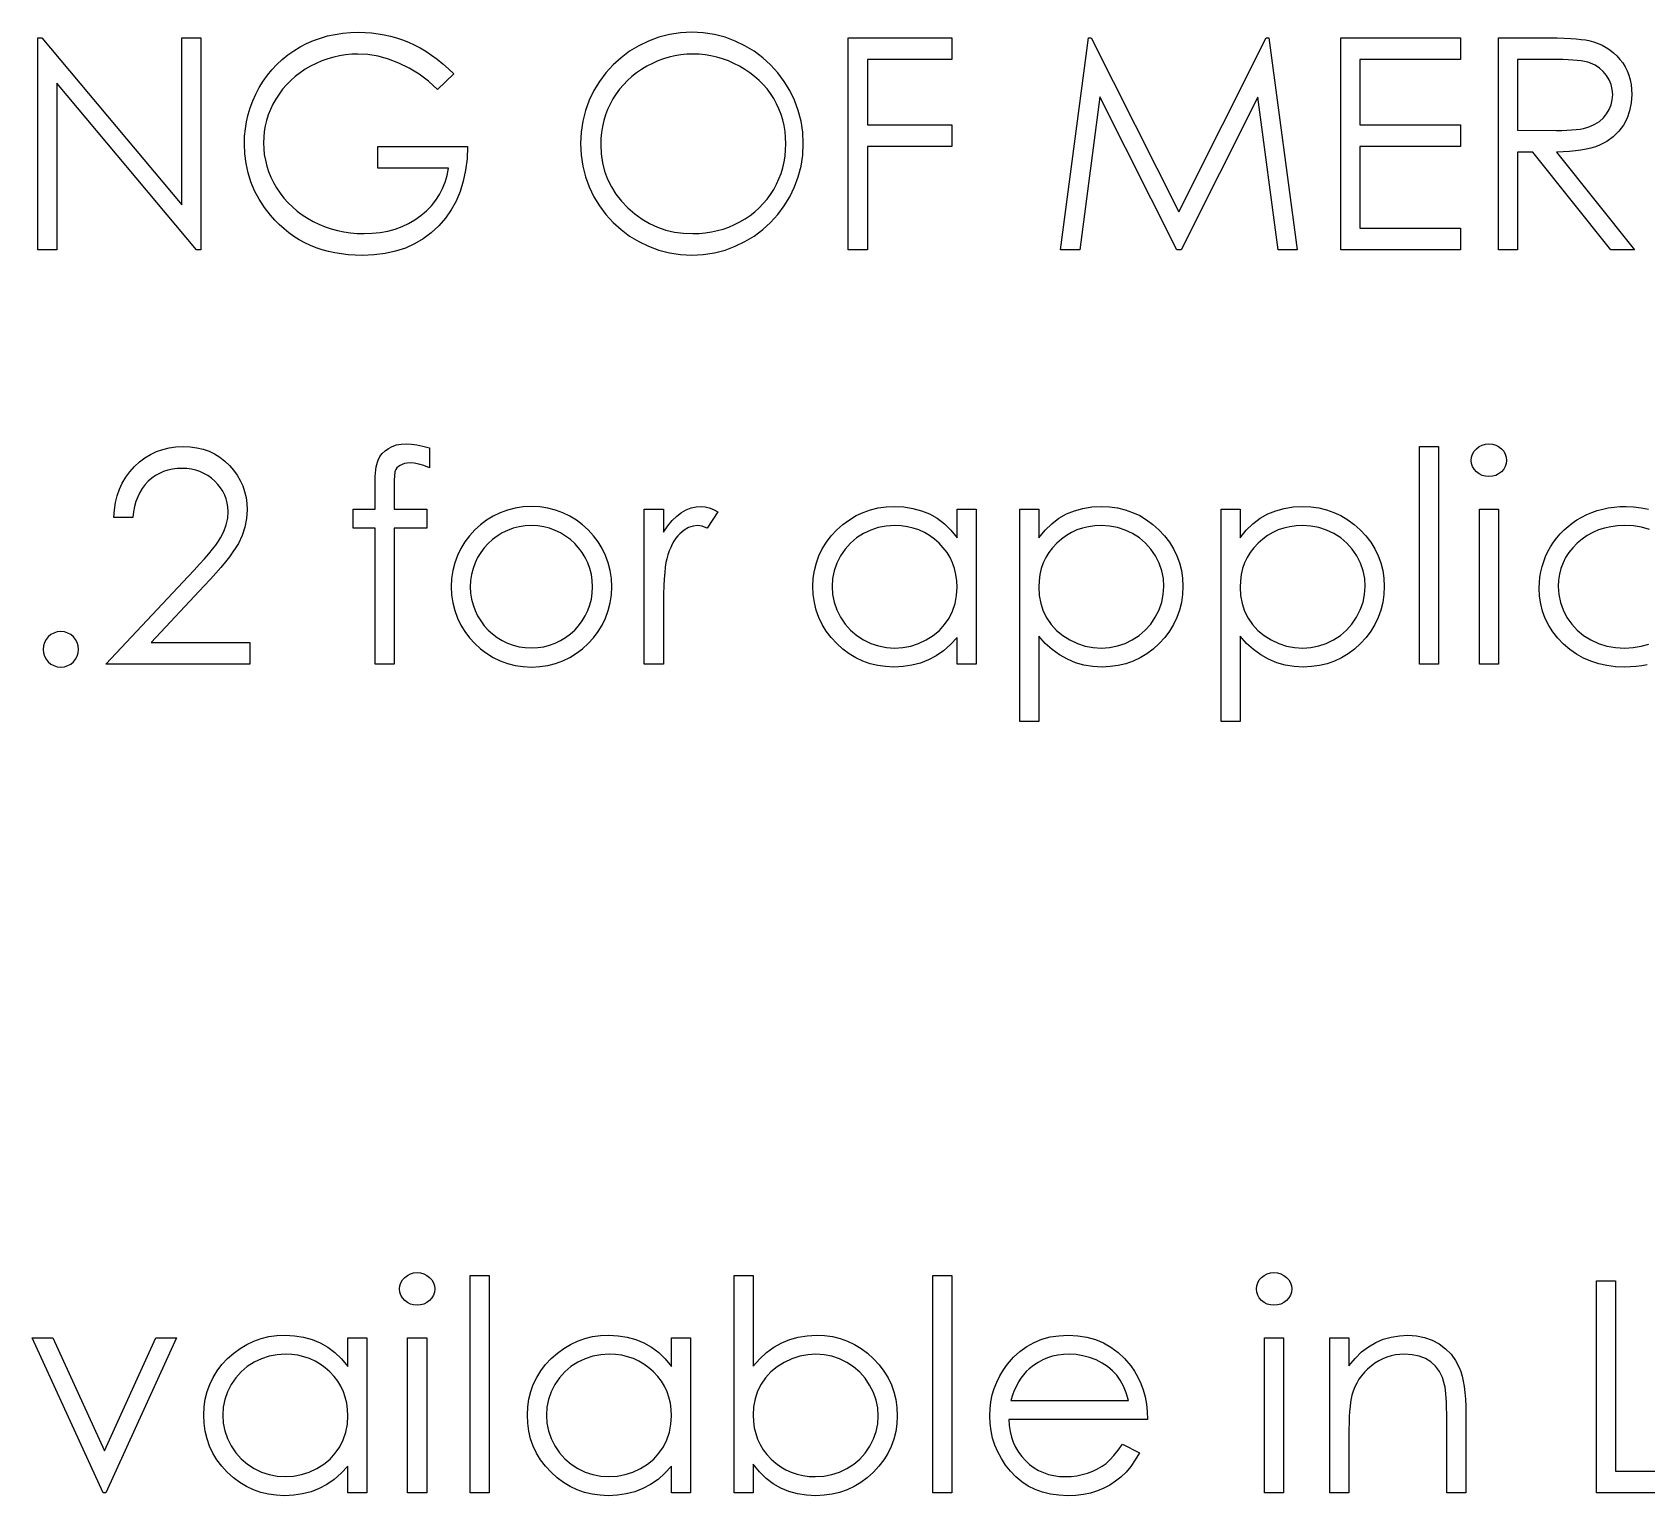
# Model space of a CAD drawing. Header units: millimetres. Extents: x -118 to 176, y -25 to 88.
# Drawn here: x -49.97 to -23.34, y 36.17 to 60.3 of the extents above; entities that cross this region are included whole.
import ezdxf

# ---------------------------------------------------------------- set-up
doc = ezdxf.new("R2010")
doc.units = ezdxf.units.MM

msp = doc.modelspace()

# ---------------------------------------------------------------- linework, layer by layer
at = {"color": 7, "linetype": 'Continuous', "flags": 128}
for points in [[(-49.884, 56.715), (-49.884, 60.215), (-49.884, 60.215), (-49.818, 60.215), (-49.818, 60.215), (-47.506, 57.46), (-47.506, 57.46), (-47.506, 60.215), (-47.506, 60.215), (-47.192, 60.215), (-47.192, 60.215), (-47.192, 56.715), (-47.192, 56.715), (-47.264, 56.715), (-47.264, 56.715), (-49.57, 59.463), (-49.57, 59.463), (-49.57, 56.715), (-49.57, 56.715), (-49.884, 56.715)], [(-43.019, 59.617), (-43.288, 59.362), (-43.288, 59.362), (-43.437, 59.497), (-43.593, 59.614), (-43.756, 59.714), (-43.926, 59.797), (-44.099, 59.862), (-44.268, 59.908), (-44.437, 59.936), (-44.602, 59.945), (-44.602, 59.945), (-44.704, 59.943), (-44.805, 59.933), (-44.904, 59.917), (-45.002, 59.896), (-45.099, 59.867), (-45.195, 59.833), (-45.289, 59.792), (-45.382, 59.745), (-45.472, 59.694), (-45.557, 59.637), (-45.637, 59.576), (-45.711, 59.51), (-45.78, 59.44), (-45.844, 59.365), (-45.903, 59.286), (-45.957, 59.203), (-46.004, 59.117), (-46.046, 59.03), (-46.081, 58.941), (-46.109, 58.851), (-46.131, 58.76), (-46.147, 58.668), (-46.156, 58.575), (-46.16, 58.48), (-46.16, 58.48), (-46.156, 58.383), (-46.147, 58.287), (-46.129, 58.193), (-46.105, 58.099), (-46.075, 58.007), (-46.038, 57.916), (-45.994, 57.826), (-45.943, 57.737), (-45.886, 57.652), (-45.823, 57.571), (-45.756, 57.495), (-45.684, 57.424), (-45.606, 57.357), (-45.523, 57.295), (-45.435, 57.238), (-45.342, 57.185), (-45.245, 57.138), (-45.145, 57.097), (-45.044, 57.062), (-44.94, 57.034), (-44.833, 57.012), (-44.725, 56.996), (-44.614, 56.987), (-44.501, 56.984), (-44.501, 56.984), (-44.365, 56.989), (-44.235, 57.003), (-44.109, 57.026), (-43.989, 57.059), (-43.875, 57.101), (-43.766, 57.152), (-43.662, 57.213), (-43.563, 57.283), (-43.472, 57.361), (-43.391, 57.444), (-43.319, 57.533), (-43.257, 57.627), (-43.205, 57.728), (-43.163, 57.833), (-43.131, 57.944), (-43.109, 58.061), (-43.109, 58.061), (-44.275, 58.061), (-44.275, 58.061), (-44.275, 58.42), (-44.275, 58.42), (-42.795, 58.42), (-42.795, 58.42), (-42.803, 58.219), (-42.826, 58.028), (-42.864, 57.849), (-42.916, 57.68), (-42.982, 57.522), (-43.064, 57.374), (-43.16, 57.237), (-43.27, 57.11), (-43.393, 56.996), (-43.525, 56.898), (-43.667, 56.814), (-43.82, 56.746), (-43.982, 56.693), (-44.154, 56.655), (-44.336, 56.633), (-44.528, 56.625), (-44.528, 56.625), (-44.647, 56.628), (-44.762, 56.635), (-44.873, 56.648), (-44.982, 56.666), (-45.088, 56.689), (-45.19, 56.718), (-45.29, 56.752), (-45.387, 56.79), (-45.48, 56.834), (-45.57, 56.884), (-45.657, 56.937), (-45.741, 56.997), (-45.821, 57.062), (-45.899, 57.132), (-45.973, 57.207), (-46.045, 57.287), (-46.045, 57.287), (-46.145, 57.416), (-46.233, 57.552), (-46.306, 57.691), (-46.367, 57.836), (-46.414, 57.986), (-46.447, 58.141), (-46.467, 58.301), (-46.474, 58.466), (-46.474, 58.466), (-46.471, 58.589), (-46.459, 58.711), (-46.44, 58.83), (-46.413, 58.946), (-46.379, 59.061), (-46.337, 59.173), (-46.287, 59.284), (-46.229, 59.392), (-46.165, 59.497), (-46.095, 59.595), (-46.02, 59.687), (-45.938, 59.774), (-45.851, 59.855), (-45.759, 59.93), (-45.661, 59.999), (-45.557, 60.062), (-45.448, 60.119), (-45.337, 60.168), (-45.221, 60.21), (-45.102, 60.244), (-44.98, 60.27), (-44.854, 60.289), (-44.725, 60.301), (-44.592, 60.304), (-44.592, 60.304), (-44.483, 60.301), (-44.376, 60.294), (-44.271, 60.281), (-44.167, 60.264), (-44.066, 60.24), (-43.965, 60.212), (-43.867, 60.179), (-43.77, 60.141), (-43.674, 60.097), (-43.578, 60.047), (-43.484, 59.991), (-43.39, 59.928), (-43.296, 59.86), (-43.203, 59.785), (-43.111, 59.704), (-43.019, 59.617)], [(-36.512, 60.215), (-34.807, 60.215), (-34.807, 60.215), (-34.807, 59.856), (-34.807, 59.856), (-36.198, 59.856), (-36.198, 59.856), (-36.198, 58.779), (-36.198, 58.779), (-34.807, 58.779), (-34.807, 58.779), (-34.807, 58.42), (-34.807, 58.42), (-36.198, 58.42), (-36.198, 58.42), (-36.198, 56.715), (-36.198, 56.715), (-36.513, 56.715), (-36.513, 56.715), (-36.513, 60.215)], [(-33.013, 56.715), (-32.55, 60.215), (-32.55, 60.215), (-32.506, 60.215), (-32.506, 60.215), (-31.061, 57.343), (-31.061, 57.343), (-29.619, 60.215), (-29.619, 60.215), (-29.574, 60.215), (-29.574, 60.215), (-29.109, 56.715), (-29.109, 56.715), (-29.424, 56.715), (-29.424, 56.715), (-29.759, 59.233), (-29.759, 59.233), (-31.023, 56.715), (-31.023, 56.715), (-31.094, 56.715), (-31.094, 56.715), (-32.362, 59.239), (-32.362, 59.239), (-32.696, 56.715), (-32.696, 56.715), (-33.013, 56.715)], [(-28.391, 60.215), (-26.416, 60.215), (-26.416, 60.215), (-26.416, 59.856), (-26.416, 59.856), (-28.077, 59.856), (-28.077, 59.856), (-28.077, 58.779), (-28.077, 58.779), (-26.416, 58.779), (-26.416, 58.779), (-26.416, 58.42), (-26.416, 58.42), (-28.077, 58.42), (-28.077, 58.42), (-28.077, 57.074), (-28.077, 57.074), (-26.416, 57.074), (-26.416, 57.074), (-26.416, 56.715), (-26.416, 56.715), (-28.391, 56.715), (-28.391, 56.715), (-28.391, 60.215)], [(-25.788, 60.215), (-25.088, 60.215), (-25.088, 60.215), (-24.948, 60.214), (-24.819, 60.212), (-24.702, 60.208), (-24.597, 60.203), (-24.504, 60.196), (-24.422, 60.188), (-24.352, 60.178), (-24.295, 60.167), (-24.295, 60.167), (-24.218, 60.147), (-24.145, 60.121), (-24.076, 60.09), (-24.011, 60.054), (-23.949, 60.013), (-23.891, 59.966), (-23.836, 59.915), (-23.786, 59.858), (-23.739, 59.798), (-23.7, 59.734), (-23.666, 59.666), (-23.639, 59.595), (-23.617, 59.521), (-23.601, 59.444), (-23.592, 59.363), (-23.589, 59.279), (-23.589, 59.279), (-23.598, 59.139), (-23.624, 59.009), (-23.667, 58.887), (-23.728, 58.773), (-23.804, 58.671), (-23.895, 58.582), (-24.002, 58.506), (-24.122, 58.444), (-24.19, 58.418), (-24.263, 58.394), (-24.342, 58.375), (-24.427, 58.359), (-24.519, 58.347), (-24.617, 58.338), (-24.72, 58.332), (-24.83, 58.33), (-24.83, 58.33), (-23.545, 56.715), (-23.545, 56.715), (-23.933, 56.715), (-23.933, 56.715), (-25.219, 58.33), (-25.219, 58.33), (-25.474, 58.33), (-25.474, 58.33), (-25.474, 56.715), (-25.474, 56.715), (-25.788, 56.715), (-25.788, 56.715), (-25.788, 60.215)], [(-39.077, 59.945), (-39.177, 59.943), (-39.275, 59.933), (-39.372, 59.917), (-39.467, 59.896), (-39.561, 59.867), (-39.654, 59.832), (-39.745, 59.792), (-39.836, 59.745), (-39.923, 59.693), (-40.005, 59.636), (-40.082, 59.575), (-40.154, 59.51), (-40.221, 59.44), (-40.285, 59.367), (-40.342, 59.288), (-40.395, 59.206), (-40.442, 59.12), (-40.483, 59.032), (-40.517, 58.941), (-40.545, 58.847), (-40.568, 58.752), (-40.583, 58.654), (-40.593, 58.554), (-40.596, 58.451), (-40.596, 58.451), (-40.589, 58.299), (-40.568, 58.154), (-40.533, 58.015), (-40.484, 57.882), (-40.422, 57.754), (-40.346, 57.633), (-40.255, 57.518), (-40.151, 57.409), (-40.036, 57.309), (-39.916, 57.223), (-39.791, 57.15), (-39.66, 57.09), (-39.522, 57.043), (-39.38, 57.01), (-39.231, 56.99), (-39.077, 56.984), (-39.077, 56.984), (-38.973, 56.987), (-38.872, 56.996), (-38.772, 57.011), (-38.673, 57.033), (-38.577, 57.06), (-38.483, 57.093), (-38.392, 57.133), (-38.301, 57.179), (-38.214, 57.23), (-38.132, 57.285), (-38.056, 57.346), (-37.983, 57.41), (-37.916, 57.479), (-37.854, 57.552), (-37.797, 57.63), (-37.744, 57.713), (-37.697, 57.799), (-37.657, 57.888), (-37.622, 57.978), (-37.594, 58.071), (-37.573, 58.167), (-37.557, 58.264), (-37.547, 58.364), (-37.545, 58.467), (-37.545, 58.467), (-37.547, 58.568), (-37.557, 58.668), (-37.573, 58.765), (-37.594, 58.859), (-37.622, 58.951), (-37.657, 59.04), (-37.697, 59.127), (-37.744, 59.212), (-37.797, 59.293), (-37.854, 59.37), (-37.918, 59.443), (-37.985, 59.512), (-38.058, 59.577), (-38.136, 59.637), (-38.219, 59.693), (-38.307, 59.745), (-38.399, 59.792), (-38.492, 59.832), (-38.586, 59.867), (-38.681, 59.896), (-38.779, 59.917), (-38.877, 59.933), (-38.976, 59.943), (-39.077, 59.945)], [(-25.474, 59.856), (-25.474, 58.689), (-25.474, 58.689), (-24.833, 58.684), (-24.833, 58.684), (-24.743, 58.685), (-24.659, 58.688), (-24.582, 58.693), (-24.509, 58.7), (-24.443, 58.709), (-24.384, 58.72), (-24.33, 58.734), (-24.282, 58.749), (-24.198, 58.787), (-24.123, 58.834), (-24.058, 58.892), (-24.004, 58.958), (-23.96, 59.032), (-23.929, 59.11), (-23.91, 59.193), (-23.904, 59.279), (-23.904, 59.279), (-23.91, 59.363), (-23.929, 59.444), (-23.961, 59.52), (-24.005, 59.593), (-24.06, 59.659), (-24.122, 59.714), (-24.192, 59.76), (-24.271, 59.795), (-24.316, 59.809), (-24.367, 59.821), (-24.425, 59.832), (-24.49, 59.84), (-24.562, 59.847), (-24.64, 59.852), (-24.726, 59.855), (-24.818, 59.856), (-24.818, 59.856), (-25.474, 59.856)], [(-48.314, 52.304), (-48.628, 52.304), (-48.628, 52.304), (-48.619, 52.429), (-48.601, 52.548), (-48.574, 52.661), (-48.536, 52.769), (-48.489, 52.871), (-48.432, 52.968), (-48.366, 53.058), (-48.289, 53.143), (-48.206, 53.22), (-48.117, 53.287), (-48.024, 53.343), (-47.926, 53.389), (-47.823, 53.425), (-47.716, 53.451), (-47.604, 53.466), (-47.486, 53.471), (-47.486, 53.471), (-47.371, 53.466), (-47.261, 53.451), (-47.158, 53.427), (-47.059, 53.394), (-46.966, 53.35), (-46.879, 53.296), (-46.797, 53.234), (-46.722, 53.161), (-46.653, 53.082), (-46.594, 52.999), (-46.543, 52.913), (-46.502, 52.824), (-46.471, 52.731), (-46.447, 52.634), (-46.434, 52.534), (-46.429, 52.43), (-46.429, 52.43), (-46.438, 52.285), (-46.466, 52.144), (-46.511, 52.008), (-46.574, 51.876), (-46.615, 51.809), (-46.664, 51.735), (-46.722, 51.656), (-46.787, 51.572), (-46.862, 51.48), (-46.945, 51.384), (-47.037, 51.283), (-47.137, 51.175), (-47.137, 51.175), (-48.013, 50.24), (-48.013, 50.24), (-46.384, 50.24), (-46.384, 50.24), (-46.384, 49.881), (-46.384, 49.881), (-48.763, 49.881), (-48.763, 49.881), (-47.405, 51.33), (-47.405, 51.33), (-47.306, 51.433), (-47.217, 51.53), (-47.136, 51.62), (-47.064, 51.703), (-47.002, 51.779), (-46.948, 51.848), (-46.904, 51.91), (-46.868, 51.966), (-46.813, 52.071), (-46.774, 52.179), (-46.751, 52.289), (-46.743, 52.402), (-46.743, 52.402), (-46.747, 52.474), (-46.757, 52.543), (-46.774, 52.609), (-46.798, 52.672), (-46.83, 52.734), (-46.867, 52.792), (-46.912, 52.848), (-46.963, 52.902), (-47.02, 52.951), (-47.08, 52.994), (-47.142, 53.03), (-47.208, 53.059), (-47.278, 53.083), (-47.349, 53.099), (-47.424, 53.108), (-47.503, 53.112), (-47.503, 53.112), (-47.585, 53.108), (-47.663, 53.099), (-47.738, 53.082), (-47.81, 53.059), (-47.878, 53.029), (-47.942, 52.993), (-48.003, 52.949), (-48.061, 52.9), (-48.113, 52.844), (-48.16, 52.783), (-48.2, 52.717), (-48.235, 52.645), (-48.264, 52.568), (-48.286, 52.485), (-48.303, 52.398), (-48.314, 52.304)], [(-43.423, 53.45), (-43.423, 53.123), (-43.423, 53.123), (-43.513, 53.158), (-43.595, 53.182), (-43.672, 53.197), (-43.741, 53.202), (-43.741, 53.202), (-43.788, 53.199), (-43.832, 53.192), (-43.87, 53.179), (-43.905, 53.162), (-43.935, 53.141), (-43.958, 53.119), (-43.976, 53.095), (-43.987, 53.07), (-43.991, 53.054), (-43.994, 53.033), (-43.998, 53.007), (-44, 52.975), (-44.002, 52.937), (-44.003, 52.895), (-44.004, 52.847), (-44.004, 52.794), (-44.004, 52.794), (-44.004, 52.439), (-44.004, 52.439), (-43.468, 52.439), (-43.468, 52.439), (-43.468, 52.125), (-43.468, 52.125), (-44.005, 52.125), (-44.005, 52.125), (-44.006, 49.881), (-44.006, 49.881), (-44.32, 49.881), (-44.32, 49.881), (-44.32, 52.125), (-44.32, 52.125), (-44.679, 52.125), (-44.679, 52.125), (-44.679, 52.439), (-44.679, 52.439), (-44.32, 52.439), (-44.32, 52.439), (-44.32, 52.848), (-44.32, 52.848), (-44.32, 52.916), (-44.317, 52.978), (-44.313, 53.036), (-44.308, 53.089), (-44.301, 53.136), (-44.291, 53.179), (-44.282, 53.216), (-44.27, 53.249), (-44.24, 53.306), (-44.202, 53.357), (-44.155, 53.403), (-44.099, 53.442), (-44.035, 53.474), (-43.965, 53.498), (-43.888, 53.511), (-43.806, 53.516), (-43.806, 53.516), (-43.721, 53.512), (-43.63, 53.5), (-43.53, 53.479), (-43.423, 53.45)], [(-27.089, 53.471), (-26.775, 53.471), (-26.775, 53.471), (-26.775, 49.881), (-26.775, 49.881), (-27.089, 49.881), (-27.089, 49.881), (-27.089, 53.471)], [(-25.947, 53.516), (-25.888, 53.511), (-25.834, 53.496), (-25.785, 53.471), (-25.74, 53.437), (-25.702, 53.395), (-25.675, 53.349), (-25.659, 53.299), (-25.654, 53.245), (-25.654, 53.245), (-25.659, 53.193), (-25.675, 53.144), (-25.702, 53.098), (-25.74, 53.057), (-25.785, 53.022), (-25.834, 52.997), (-25.888, 52.982), (-25.947, 52.977), (-25.947, 52.977), (-26.004, 52.982), (-26.057, 52.997), (-26.106, 53.022), (-26.151, 53.057), (-26.188, 53.098), (-26.215, 53.144), (-26.231, 53.193), (-26.237, 53.245), (-26.237, 53.245), (-26.231, 53.299), (-26.215, 53.349), (-26.188, 53.395), (-26.151, 53.437), (-26.106, 53.471), (-26.057, 53.496), (-26.004, 53.511), (-25.947, 53.516)], [(-39.878, 52.439), (-39.564, 52.439), (-39.564, 52.439), (-39.564, 52.062), (-39.564, 52.062), (-39.492, 52.166), (-39.419, 52.255), (-39.344, 52.327), (-39.267, 52.384), (-39.187, 52.428), (-39.106, 52.459), (-39.024, 52.477), (-38.94, 52.484), (-38.94, 52.484), (-38.875, 52.478), (-38.807, 52.462), (-38.738, 52.435), (-38.666, 52.396), (-38.666, 52.396), (-38.839, 52.124), (-38.839, 52.124), (-38.884, 52.144), (-38.926, 52.158), (-38.965, 52.167), (-38.999, 52.17), (-38.999, 52.17), (-39.074, 52.161), (-39.149, 52.136), (-39.221, 52.094), (-39.292, 52.035), (-39.327, 51.999), (-39.359, 51.959), (-39.389, 51.914), (-39.417, 51.864), (-39.443, 51.809), (-39.466, 51.75), (-39.488, 51.687), (-39.508, 51.619), (-39.508, 51.619), (-39.521, 51.558), (-39.532, 51.483), (-39.542, 51.394), (-39.55, 51.29), (-39.556, 51.174), (-39.56, 51.044), (-39.563, 50.899), (-39.564, 50.741), (-39.564, 50.741), (-39.564, 49.881), (-39.564, 49.881), (-39.878, 49.881), (-39.878, 49.881), (-39.878, 52.439)], [(-34.404, 52.439), (-34.404, 49.881), (-34.404, 49.881), (-34.718, 49.881), (-34.718, 49.881), (-34.718, 50.324), (-34.718, 50.324), (-34.826, 50.206), (-34.941, 50.105), (-35.063, 50.021), (-35.19, 49.953), (-35.324, 49.902), (-35.464, 49.866), (-35.61, 49.843), (-35.762, 49.836), (-35.762, 49.836), (-35.898, 49.843), (-36.028, 49.861), (-36.154, 49.891), (-36.274, 49.933), (-36.389, 49.988), (-36.5, 50.054), (-36.605, 50.133), (-36.705, 50.224), (-36.797, 50.324), (-36.876, 50.428), (-36.943, 50.538), (-36.998, 50.654), (-37.041, 50.774), (-37.071, 50.9), (-37.09, 51.031), (-37.096, 51.167), (-37.096, 51.167), (-37.09, 51.3), (-37.071, 51.429), (-37.04, 51.553), (-36.997, 51.672), (-36.942, 51.785), (-36.874, 51.894), (-36.794, 51.999), (-36.702, 52.097), (-36.601, 52.188), (-36.494, 52.266), (-36.384, 52.333), (-36.267, 52.387), (-36.146, 52.43), (-36.02, 52.46), (-35.889, 52.477), (-35.752, 52.484), (-35.752, 52.484), (-35.596, 52.476), (-35.448, 52.453), (-35.307, 52.414), (-35.173, 52.36), (-35.048, 52.289), (-34.929, 52.199), (-34.82, 52.092), (-34.718, 51.966), (-34.718, 51.966), (-34.718, 52.439), (-34.718, 52.439), (-34.404, 52.439)], [(-33.686, 52.439), (-33.371, 52.439), (-33.371, 52.439), (-33.371, 51.966), (-33.371, 51.966), (-33.268, 52.092), (-33.158, 52.199), (-33.041, 52.289), (-32.915, 52.36), (-32.782, 52.414), (-32.642, 52.453), (-32.494, 52.476), (-32.338, 52.484), (-32.338, 52.484), (-32.202, 52.477), (-32.07, 52.46), (-31.944, 52.43), (-31.823, 52.387), (-31.706, 52.333), (-31.596, 52.266), (-31.489, 52.188), (-31.388, 52.097), (-31.295, 51.999), (-31.216, 51.894), (-31.148, 51.785), (-31.092, 51.672), (-31.049, 51.553), (-31.018, 51.429), (-31, 51.3), (-30.993, 51.167), (-30.993, 51.167), (-31, 51.031), (-31.018, 50.9), (-31.048, 50.774), (-31.091, 50.654), (-31.146, 50.538), (-31.213, 50.428), (-31.293, 50.324), (-31.385, 50.224), (-31.485, 50.133), (-31.59, 50.054), (-31.701, 49.988), (-31.816, 49.933), (-31.936, 49.891), (-32.062, 49.861), (-32.193, 49.843), (-32.328, 49.836), (-32.328, 49.836), (-32.48, 49.844), (-32.627, 49.869), (-32.766, 49.908), (-32.9, 49.964), (-33.027, 50.035), (-33.149, 50.123), (-33.263, 50.226), (-33.371, 50.345), (-33.371, 50.345), (-33.371, 48.939), (-33.371, 48.939), (-33.686, 48.939), (-33.686, 48.939), (-33.686, 52.439)], [(-30.365, 52.439), (-30.051, 52.439), (-30.051, 52.439), (-30.051, 51.966), (-30.051, 51.966), (-29.948, 52.092), (-29.838, 52.199), (-29.72, 52.289), (-29.595, 52.36), (-29.461, 52.414), (-29.321, 52.453), (-29.173, 52.476), (-29.018, 52.484), (-29.018, 52.484), (-28.882, 52.477), (-28.75, 52.46), (-28.623, 52.43), (-28.502, 52.387), (-28.386, 52.333), (-28.275, 52.266), (-28.168, 52.188), (-28.068, 52.097), (-27.975, 51.999), (-27.895, 51.894), (-27.827, 51.785), (-27.772, 51.672), (-27.728, 51.553), (-27.697, 51.429), (-27.679, 51.3), (-27.673, 51.167), (-27.673, 51.167), (-27.679, 51.031), (-27.697, 50.9), (-27.727, 50.774), (-27.77, 50.654), (-27.826, 50.538), (-27.893, 50.428), (-27.972, 50.324), (-28.064, 50.224), (-28.164, 50.133), (-28.269, 50.054), (-28.38, 49.988), (-28.495, 49.933), (-28.616, 49.891), (-28.741, 49.861), (-28.872, 49.843), (-29.008, 49.836), (-29.008, 49.836), (-29.16, 49.844), (-29.306, 49.869), (-29.446, 49.908), (-29.58, 49.964), (-29.707, 50.035), (-29.828, 50.123), (-29.942, 50.226), (-30.051, 50.345), (-30.051, 50.345), (-30.051, 48.939), (-30.051, 48.939), (-30.365, 48.939), (-30.365, 48.939), (-30.365, 52.439)], [(-23.336, 49.875), (-23.425, 49.858), (-23.517, 49.846), (-23.612, 49.838), (-23.709, 49.836), (-23.709, 49.836), (-23.858, 49.842), (-24, 49.86), (-24.135, 49.89), (-24.264, 49.931), (-24.387, 49.984), (-24.503, 50.049), (-24.612, 50.127), (-24.715, 50.216), (-24.809, 50.313), (-24.89, 50.416), (-24.959, 50.523), (-25.015, 50.636), (-25.059, 50.755), (-25.09, 50.877), (-25.109, 51.006), (-25.115, 51.139), (-25.115, 51.139), (-25.112, 51.229), (-25.103, 51.319), (-25.089, 51.406), (-25.068, 51.492), (-25.042, 51.576), (-25.01, 51.659), (-24.972, 51.739), (-24.929, 51.818), (-24.88, 51.895), (-24.826, 51.966), (-24.769, 52.034), (-24.706, 52.097), (-24.64, 52.156), (-24.57, 52.211), (-24.494, 52.262), (-24.415, 52.308), (-24.332, 52.349), (-24.246, 52.385), (-24.159, 52.415), (-24.068, 52.44), (-23.976, 52.459), (-23.881, 52.473), (-23.784, 52.481), (-23.683, 52.484), (-23.683, 52.484), (-23.558, 52.479), (-23.434, 52.464), (-23.312, 52.44)], [(-26.102, 52.439), (-25.788, 52.439), (-25.788, 52.439), (-25.788, 49.881), (-25.788, 49.881), (-26.102, 49.881), (-26.102, 49.881), (-26.102, 52.439)], [(-35.748, 52.17), (-35.886, 52.161), (-36.018, 52.137), (-36.144, 52.095), (-36.265, 52.038), (-36.377, 51.966), (-36.477, 51.879), (-36.566, 51.781), (-36.642, 51.668), (-36.703, 51.547), (-36.747, 51.422), (-36.773, 51.295), (-36.782, 51.164), (-36.782, 51.164), (-36.773, 51.033), (-36.747, 50.906), (-36.703, 50.781), (-36.641, 50.659), (-36.564, 50.545), (-36.475, 50.445), (-36.374, 50.358), (-36.262, 50.284), (-36.14, 50.225), (-36.015, 50.184), (-35.885, 50.159), (-35.751, 50.15), (-35.751, 50.15), (-35.615, 50.159), (-35.483, 50.183), (-35.354, 50.225), (-35.229, 50.283), (-35.114, 50.355), (-35.011, 50.439), (-34.924, 50.535), (-34.851, 50.643), (-34.793, 50.76), (-34.751, 50.885), (-34.726, 51.016), (-34.718, 51.154), (-34.718, 51.154), (-34.723, 51.26), (-34.737, 51.362), (-34.76, 51.459), (-34.792, 51.552), (-34.834, 51.64), (-34.885, 51.724), (-34.946, 51.804), (-35.016, 51.879), (-35.092, 51.947), (-35.173, 52.006), (-35.258, 52.056), (-35.347, 52.097), (-35.441, 52.129), (-35.539, 52.151), (-35.642, 52.165), (-35.748, 52.17)], [(-32.341, 52.17), (-32.447, 52.165), (-32.55, 52.151), (-32.648, 52.129), (-32.742, 52.097), (-32.832, 52.056), (-32.916, 52.006), (-32.998, 51.947), (-33.074, 51.879), (-33.144, 51.804), (-33.204, 51.724), (-33.255, 51.64), (-33.297, 51.552), (-33.329, 51.459), (-33.353, 51.362), (-33.367, 51.26), (-33.371, 51.154), (-33.371, 51.154), (-33.363, 51.016), (-33.339, 50.885), (-33.297, 50.76), (-33.239, 50.643), (-33.165, 50.535), (-33.077, 50.439), (-32.975, 50.355), (-32.858, 50.283), (-32.733, 50.225), (-32.604, 50.183), (-32.472, 50.159), (-32.336, 50.15), (-32.336, 50.15), (-32.203, 50.159), (-32.074, 50.184), (-31.948, 50.225), (-31.828, 50.284), (-31.715, 50.358), (-31.614, 50.445), (-31.525, 50.545), (-31.449, 50.659), (-31.387, 50.781), (-31.342, 50.906), (-31.317, 51.033), (-31.307, 51.164), (-31.307, 51.164), (-31.316, 51.295), (-31.342, 51.422), (-31.386, 51.547), (-31.448, 51.668), (-31.523, 51.781), (-31.612, 51.879), (-31.712, 51.966), (-31.824, 52.038), (-31.945, 52.095), (-32.072, 52.137), (-32.203, 52.161), (-32.341, 52.17)], [(-29.02, 52.17), (-29.127, 52.165), (-29.229, 52.151), (-29.327, 52.129), (-29.421, 52.097), (-29.511, 52.056), (-29.596, 52.006), (-29.677, 51.947), (-29.754, 51.879), (-29.823, 51.804), (-29.883, 51.724), (-29.935, 51.64), (-29.977, 51.552), (-30.009, 51.459), (-30.032, 51.362), (-30.046, 51.26), (-30.051, 51.154), (-30.051, 51.154), (-30.043, 51.016), (-30.018, 50.885), (-29.977, 50.76), (-29.918, 50.643), (-29.845, 50.535), (-29.757, 50.439), (-29.654, 50.355), (-29.538, 50.283), (-29.412, 50.225), (-29.283, 50.183), (-29.151, 50.159), (-29.015, 50.15), (-29.015, 50.15), (-28.882, 50.159), (-28.753, 50.184), (-28.628, 50.225), (-28.507, 50.284), (-28.394, 50.358), (-28.293, 50.445), (-28.205, 50.545), (-28.128, 50.659), (-28.067, 50.781), (-28.022, 50.906), (-27.996, 51.033), (-27.987, 51.164), (-27.987, 51.164), (-27.995, 51.295), (-28.022, 51.422), (-28.065, 51.547), (-28.127, 51.668), (-28.203, 51.781), (-28.291, 51.879), (-28.391, 51.966), (-28.504, 52.038), (-28.625, 52.095), (-28.751, 52.137), (-28.883, 52.161), (-29.02, 52.17)], [(-23.299, 52.107), (-23.427, 52.142), (-23.563, 52.163), (-23.707, 52.17), (-23.707, 52.17), (-23.822, 52.165), (-23.932, 52.151), (-24.037, 52.128), (-24.138, 52.097), (-24.233, 52.055), (-24.324, 52.005), (-24.409, 51.946), (-24.49, 51.877), (-24.563, 51.802), (-24.626, 51.723), (-24.68, 51.64), (-24.723, 51.553), (-24.758, 51.463), (-24.781, 51.368), (-24.796, 51.269), (-24.801, 51.167), (-24.801, 51.167), (-24.792, 51.033), (-24.765, 50.903), (-24.72, 50.777), (-24.658, 50.655), (-24.579, 50.542), (-24.488, 50.442), (-24.383, 50.356), (-24.265, 50.283), (-24.136, 50.225), (-24, 50.183), (-23.856, 50.159), (-23.704, 50.15), (-23.704, 50.15), (-23.566, 50.157), (-23.433, 50.178), (-23.308, 50.214)], [(-43.626, 39.849), (-43.568, 39.844), (-43.514, 39.83), (-43.464, 39.804), (-43.419, 39.77), (-43.381, 39.729), (-43.355, 39.682), (-43.339, 39.633), (-43.333, 39.579), (-43.333, 39.579), (-43.339, 39.526), (-43.355, 39.477), (-43.381, 39.431), (-43.419, 39.39), (-43.464, 39.356), (-43.514, 39.33), (-43.568, 39.316), (-43.626, 39.311), (-43.626, 39.311), (-43.684, 39.316), (-43.736, 39.33), (-43.786, 39.356), (-43.831, 39.39), (-43.868, 39.431), (-43.895, 39.477), (-43.911, 39.526), (-43.916, 39.579), (-43.916, 39.579), (-43.911, 39.633), (-43.895, 39.682), (-43.868, 39.729), (-43.831, 39.77), (-43.786, 39.804), (-43.736, 39.83), (-43.684, 39.844), (-43.626, 39.849)], [(-42.75, 39.804), (-42.436, 39.804), (-42.436, 39.804), (-42.436, 36.215), (-42.436, 36.215), (-42.75, 36.215), (-42.75, 36.215), (-42.75, 39.804)], [(-38.397, 36.215), (-38.397, 39.804), (-38.397, 39.804), (-38.083, 39.804), (-38.083, 39.804), (-38.083, 38.308), (-38.083, 38.308), (-37.974, 38.428), (-37.86, 38.531), (-37.739, 38.619), (-37.612, 38.69), (-37.478, 38.746), (-37.338, 38.786), (-37.192, 38.809), (-37.04, 38.817), (-37.04, 38.817), (-36.904, 38.811), (-36.773, 38.793), (-36.648, 38.762), (-36.527, 38.72), (-36.412, 38.666), (-36.301, 38.599), (-36.196, 38.521), (-36.096, 38.429), (-36.004, 38.33), (-35.925, 38.225), (-35.858, 38.115), (-35.802, 38), (-35.76, 37.88), (-35.729, 37.755), (-35.711, 37.624), (-35.705, 37.488), (-35.705, 37.488), (-35.711, 37.355), (-35.729, 37.226), (-35.76, 37.101), (-35.804, 36.982), (-35.859, 36.868), (-35.927, 36.759), (-36.007, 36.655), (-36.1, 36.556), (-36.201, 36.466), (-36.307, 36.387), (-36.418, 36.32), (-36.534, 36.266), (-36.656, 36.224), (-36.782, 36.194), (-36.914, 36.176), (-37.05, 36.17), (-37.05, 36.17), (-37.205, 36.177), (-37.353, 36.201), (-37.493, 36.24), (-37.627, 36.294), (-37.752, 36.365), (-37.87, 36.454), (-37.98, 36.562), (-38.083, 36.688), (-38.083, 36.688), (-38.083, 36.215), (-38.083, 36.215), (-38.397, 36.215)], [(-35.121, 39.804), (-34.807, 39.804), (-34.807, 39.804), (-34.807, 36.215), (-34.807, 36.215), (-35.121, 36.215), (-35.121, 36.215), (-35.121, 39.804)], [(-29.491, 39.849), (-29.433, 39.844), (-29.379, 39.83), (-29.33, 39.804), (-29.285, 39.77), (-29.247, 39.729), (-29.22, 39.682), (-29.204, 39.633), (-29.198, 39.579), (-29.198, 39.579), (-29.204, 39.526), (-29.22, 39.477), (-29.247, 39.431), (-29.285, 39.39), (-29.33, 39.356), (-29.379, 39.33), (-29.433, 39.316), (-29.491, 39.311), (-29.491, 39.311), (-29.549, 39.316), (-29.602, 39.33), (-29.651, 39.356), (-29.696, 39.39), (-29.733, 39.431), (-29.76, 39.477), (-29.776, 39.526), (-29.782, 39.579), (-29.782, 39.579), (-29.776, 39.633), (-29.76, 39.682), (-29.733, 39.729), (-29.696, 39.77), (-29.651, 39.804), (-29.602, 39.83), (-29.549, 39.844), (-29.491, 39.849)], [(-24.173, 39.715), (-23.859, 39.715), (-23.859, 39.715), (-23.859, 36.574), (-23.859, 36.574), (-22.513, 36.574), (-22.513, 36.574), (-22.513, 36.215), (-22.513, 36.215), (-24.173, 36.215), (-24.173, 36.215), (-24.173, 39.715)], [(-49.974, 38.772), (-49.634, 38.772), (-49.634, 38.772), (-48.785, 36.91), (-48.785, 36.91), (-47.936, 38.772), (-47.936, 38.772), (-47.596, 38.772), (-47.596, 38.772), (-48.763, 36.215), (-48.763, 36.215), (-48.807, 36.215), (-48.807, 36.215), (-49.974, 38.772)], [(-44.455, 38.772), (-44.455, 36.215), (-44.455, 36.215), (-44.769, 36.215), (-44.769, 36.215), (-44.769, 36.657), (-44.769, 36.657), (-44.878, 36.539), (-44.992, 36.438), (-45.114, 36.354), (-45.241, 36.287), (-45.375, 36.236), (-45.515, 36.199), (-45.661, 36.177), (-45.814, 36.17), (-45.814, 36.17), (-45.949, 36.176), (-46.079, 36.194), (-46.205, 36.224), (-46.325, 36.266), (-46.44, 36.321), (-46.551, 36.388), (-46.656, 36.466), (-46.757, 36.557), (-46.848, 36.657), (-46.928, 36.761), (-46.994, 36.871), (-47.05, 36.987), (-47.092, 37.108), (-47.123, 37.233), (-47.141, 37.364), (-47.147, 37.5), (-47.147, 37.5), (-47.141, 37.634), (-47.123, 37.763), (-47.092, 37.886), (-47.048, 38.005), (-46.993, 38.119), (-46.926, 38.227), (-46.846, 38.332), (-46.753, 38.431), (-46.652, 38.521), (-46.546, 38.6), (-46.435, 38.666), (-46.318, 38.72), (-46.197, 38.763), (-46.071, 38.793), (-45.94, 38.811), (-45.804, 38.817), (-45.804, 38.817), (-45.647, 38.809), (-45.499, 38.786), (-45.358, 38.747), (-45.225, 38.693), (-45.099, 38.622), (-44.981, 38.532), (-44.871, 38.425), (-44.769, 38.299), (-44.769, 38.299), (-44.769, 38.772), (-44.769, 38.772), (-44.455, 38.772)], [(-43.782, 38.772), (-43.468, 38.772), (-43.468, 38.772), (-43.468, 36.215), (-43.468, 36.215), (-43.782, 36.215), (-43.782, 36.215), (-43.782, 38.772)], [(-39.115, 38.772), (-39.115, 36.215), (-39.115, 36.215), (-39.429, 36.215), (-39.429, 36.215), (-39.429, 36.657), (-39.429, 36.657), (-39.538, 36.539), (-39.652, 36.438), (-39.774, 36.354), (-39.902, 36.287), (-40.036, 36.236), (-40.175, 36.199), (-40.322, 36.177), (-40.474, 36.17), (-40.474, 36.17), (-40.609, 36.176), (-40.74, 36.194), (-40.865, 36.224), (-40.986, 36.266), (-41.101, 36.321), (-41.211, 36.388), (-41.317, 36.466), (-41.417, 36.557), (-41.509, 36.657), (-41.588, 36.761), (-41.655, 36.871), (-41.71, 36.987), (-41.753, 37.108), (-41.783, 37.233), (-41.801, 37.364), (-41.807, 37.5), (-41.807, 37.5), (-41.801, 37.634), (-41.783, 37.763), (-41.752, 37.886), (-41.709, 38.005), (-41.653, 38.119), (-41.586, 38.227), (-41.506, 38.332), (-41.413, 38.431), (-41.312, 38.521), (-41.206, 38.6), (-41.095, 38.666), (-40.979, 38.72), (-40.857, 38.763), (-40.731, 38.793), (-40.6, 38.811), (-40.464, 38.817), (-40.464, 38.817), (-40.308, 38.809), (-40.159, 38.786), (-40.018, 38.747), (-39.885, 38.693), (-39.759, 38.622), (-39.641, 38.532), (-39.532, 38.425), (-39.429, 38.299), (-39.429, 38.299), (-39.429, 38.772), (-39.429, 38.772), (-39.115, 38.772)], [(-31.99, 37.022), (-31.711, 36.876), (-31.711, 36.876), (-31.78, 36.759), (-31.854, 36.653), (-31.932, 36.559), (-32.016, 36.478), (-32.105, 36.407), (-32.199, 36.346), (-32.299, 36.292), (-32.405, 36.248), (-32.516, 36.214), (-32.635, 36.189), (-32.76, 36.175), (-32.893, 36.17), (-32.893, 36.17), (-33.04, 36.176), (-33.179, 36.195), (-33.309, 36.226), (-33.432, 36.271), (-33.545, 36.327), (-33.651, 36.397), (-33.749, 36.479), (-33.838, 36.574), (-33.918, 36.676), (-33.988, 36.782), (-34.046, 36.891), (-34.094, 37.004), (-34.132, 37.12), (-34.158, 37.238), (-34.174, 37.361), (-34.179, 37.486), (-34.179, 37.486), (-34.174, 37.604), (-34.161, 37.719), (-34.138, 37.831), (-34.106, 37.939), (-34.064, 38.044), (-34.014, 38.146), (-33.953, 38.245), (-33.885, 38.34), (-33.885, 38.34), (-33.787, 38.452), (-33.682, 38.549), (-33.569, 38.631), (-33.448, 38.698), (-33.319, 38.75), (-33.182, 38.788), (-33.038, 38.809), (-32.885, 38.817), (-32.885, 38.817), (-32.728, 38.809), (-32.579, 38.786), (-32.438, 38.746), (-32.305, 38.692), (-32.18, 38.621), (-32.064, 38.534), (-31.955, 38.431), (-31.855, 38.314), (-31.855, 38.314), (-31.79, 38.222), (-31.735, 38.125), (-31.687, 38.022), (-31.649, 37.914), (-31.618, 37.8), (-31.596, 37.681), (-31.582, 37.556), (-31.577, 37.426), (-31.577, 37.426), (-33.865, 37.426), (-33.865, 37.426), (-33.859, 37.325), (-33.845, 37.228), (-33.822, 37.137), (-33.791, 37.05), (-33.754, 36.968), (-33.707, 36.89), (-33.653, 36.817), (-33.59, 36.748), (-33.522, 36.686), (-33.449, 36.632), (-33.373, 36.587), (-33.292, 36.55), (-33.208, 36.521), (-33.12, 36.501), (-33.028, 36.488), (-32.932, 36.484), (-32.932, 36.484), (-32.838, 36.487), (-32.746, 36.498), (-32.655, 36.517), (-32.565, 36.543), (-32.479, 36.576), (-32.4, 36.613), (-32.328, 36.656), (-32.262, 36.703), (-32.198, 36.759), (-32.131, 36.832), (-32.062, 36.919), (-31.99, 37.022)], [(-29.647, 38.772), (-29.333, 38.772), (-29.333, 38.772), (-29.333, 36.215), (-29.333, 36.215), (-29.647, 36.215), (-29.647, 36.215), (-29.647, 38.772)], [(-28.57, 38.772), (-28.256, 38.772), (-28.256, 38.772), (-28.256, 38.311), (-28.256, 38.311), (-28.153, 38.434), (-28.045, 38.54), (-27.931, 38.627), (-27.812, 38.697), (-27.688, 38.749), (-27.558, 38.787), (-27.423, 38.809), (-27.283, 38.817), (-27.283, 38.817), (-27.141, 38.808), (-27.008, 38.781), (-26.883, 38.736), (-26.767, 38.673), (-26.662, 38.594), (-26.571, 38.503), (-26.495, 38.399), (-26.434, 38.283), (-26.409, 38.218), (-26.387, 38.143), (-26.369, 38.061), (-26.353, 37.97), (-26.342, 37.871), (-26.334, 37.763), (-26.328, 37.646), (-26.327, 37.521), (-26.327, 37.521), (-26.327, 36.215), (-26.327, 36.215), (-26.641, 36.215), (-26.641, 36.215), (-26.641, 37.418), (-26.641, 37.418), (-26.641, 37.522), (-26.643, 37.617), (-26.646, 37.704), (-26.65, 37.782), (-26.655, 37.85), (-26.662, 37.908), (-26.669, 37.959), (-26.678, 38), (-26.678, 38), (-26.714, 38.117), (-26.763, 38.22), (-26.827, 38.306), (-26.903, 38.377), (-26.993, 38.432), (-27.095, 38.471), (-27.21, 38.495), (-27.338, 38.503), (-27.338, 38.503), (-27.413, 38.5), (-27.487, 38.491), (-27.559, 38.476), (-27.629, 38.455), (-27.697, 38.427), (-27.763, 38.394), (-27.826, 38.354), (-27.888, 38.308), (-27.946, 38.258), (-27.999, 38.205), (-28.046, 38.149), (-28.089, 38.09), (-28.126, 38.028), (-28.159, 37.964), (-28.186, 37.896), (-28.208, 37.826), (-28.208, 37.826), (-28.219, 37.774), (-28.229, 37.712), (-28.237, 37.641), (-28.244, 37.56), (-28.249, 37.47), (-28.253, 37.369), (-28.255, 37.259), (-28.256, 37.139), (-28.256, 37.139), (-28.256, 36.215), (-28.256, 36.215), (-28.57, 36.215), (-28.57, 36.215), (-28.57, 38.772)], [(-45.8, 38.503), (-45.937, 38.495), (-46.069, 38.47), (-46.195, 38.429), (-46.316, 38.371), (-46.428, 38.299), (-46.529, 38.213), (-46.617, 38.114), (-46.694, 38.001), (-46.755, 37.88), (-46.798, 37.756), (-46.825, 37.628), (-46.833, 37.497), (-46.833, 37.497), (-46.824, 37.366), (-46.798, 37.239), (-46.754, 37.114), (-46.692, 36.992), (-46.615, 36.878), (-46.527, 36.778), (-46.426, 36.691), (-46.313, 36.618), (-46.192, 36.559), (-46.066, 36.517), (-45.936, 36.492), (-45.802, 36.484), (-45.802, 36.484), (-45.666, 36.492), (-45.534, 36.517), (-45.406, 36.558), (-45.281, 36.616), (-45.165, 36.688), (-45.063, 36.773), (-44.976, 36.869), (-44.902, 36.976), (-44.844, 37.093), (-44.802, 37.218), (-44.777, 37.349), (-44.769, 37.488), (-44.769, 37.488), (-44.774, 37.594), (-44.788, 37.695), (-44.811, 37.793), (-44.843, 37.885), (-44.885, 37.974), (-44.936, 38.058), (-44.997, 38.137), (-45.067, 38.212), (-45.143, 38.28), (-45.224, 38.34), (-45.309, 38.389), (-45.399, 38.43), (-45.492, 38.462), (-45.591, 38.485), (-45.693, 38.499), (-45.8, 38.503)], [(-40.46, 38.503), (-40.597, 38.495), (-40.729, 38.47), (-40.855, 38.429), (-40.977, 38.371), (-41.089, 38.299), (-41.189, 38.213), (-41.277, 38.114), (-41.354, 38.001), (-41.415, 37.88), (-41.458, 37.756), (-41.485, 37.628), (-41.493, 37.497), (-41.493, 37.497), (-41.484, 37.366), (-41.458, 37.239), (-41.414, 37.114), (-41.352, 36.992), (-41.275, 36.878), (-41.187, 36.778), (-41.086, 36.691), (-40.973, 36.618), (-40.852, 36.559), (-40.726, 36.517), (-40.597, 36.492), (-40.463, 36.484), (-40.463, 36.484), (-40.327, 36.492), (-40.194, 36.517), (-40.066, 36.558), (-39.941, 36.616), (-39.825, 36.688), (-39.723, 36.773), (-39.636, 36.869), (-39.562, 36.976), (-39.504, 37.093), (-39.462, 37.218), (-39.438, 37.349), (-39.429, 37.488), (-39.429, 37.488), (-39.434, 37.594), (-39.448, 37.695), (-39.471, 37.793), (-39.503, 37.885), (-39.546, 37.974), (-39.597, 38.058), (-39.657, 38.137), (-39.727, 38.212), (-39.804, 38.28), (-39.884, 38.34), (-39.97, 38.389), (-40.059, 38.43), (-40.153, 38.462), (-40.251, 38.485), (-40.353, 38.499), (-40.46, 38.503)], [(-37.052, 36.484), (-36.915, 36.492), (-36.783, 36.517), (-36.657, 36.558), (-36.536, 36.616), (-36.423, 36.688), (-36.323, 36.774), (-36.235, 36.873), (-36.159, 36.985), (-36.097, 37.106), (-36.054, 37.23), (-36.027, 37.357), (-36.019, 37.488), (-36.019, 37.488), (-36.028, 37.62), (-36.054, 37.748), (-36.099, 37.873), (-36.161, 37.995), (-36.237, 38.108), (-36.325, 38.209), (-36.426, 38.295), (-36.539, 38.369), (-36.66, 38.428), (-36.785, 38.469), (-36.914, 38.495), (-37.047, 38.503), (-37.047, 38.503), (-37.183, 38.495), (-37.315, 38.469), (-37.444, 38.428), (-37.57, 38.369), (-37.686, 38.296), (-37.789, 38.212), (-37.877, 38.116), (-37.951, 38.008), (-38.009, 37.891), (-38.05, 37.768), (-38.075, 37.636), (-38.083, 37.498), (-38.083, 37.498), (-38.078, 37.392), (-38.064, 37.291), (-38.041, 37.193), (-38.009, 37.101), (-37.967, 37.012), (-37.915, 36.928), (-37.855, 36.849), (-37.786, 36.774), (-37.709, 36.706), (-37.628, 36.647), (-37.543, 36.597), (-37.453, 36.557), (-37.359, 36.524), (-37.261, 36.502), (-37.159, 36.488), (-37.052, 36.484)], [(-31.891, 37.74), (-31.928, 37.864), (-31.973, 37.975), (-32.026, 38.073), (-32.086, 38.157), (-32.155, 38.231), (-32.235, 38.298), (-32.325, 38.356), (-32.425, 38.408), (-32.532, 38.45), (-32.642, 38.479), (-32.754, 38.497), (-32.869, 38.503), (-32.869, 38.503), (-32.963, 38.499), (-33.054, 38.488), (-33.142, 38.469), (-33.225, 38.443), (-33.306, 38.409), (-33.383, 38.368), (-33.457, 38.319), (-33.528, 38.263), (-33.528, 38.263), (-33.577, 38.217), (-33.622, 38.165), (-33.665, 38.108), (-33.705, 38.046), (-33.741, 37.977), (-33.775, 37.904), (-33.805, 37.825), (-33.832, 37.74), (-33.832, 37.74), (-31.891, 37.74)]]:
    msp.add_lwpolyline(points, dxfattribs=at)
at = {"color": 7, "linetype": 'Continuous'}
for centre, radius, start, end in [((-39.093, 58.468), 1.837, 90.0002, 89.9998), ((-41.739, 51.16), 1.324, 90.0004, 89.9996), ((-41.74, 51.16), 1.009, 90.0005, 89.9995), ((-49.503, 50.128), 0.292, 90.0019, 89.9981)]:
    msp.add_arc(centre, radius, start, end, dxfattribs=at)

doc.saveas('drawing.dxf')
